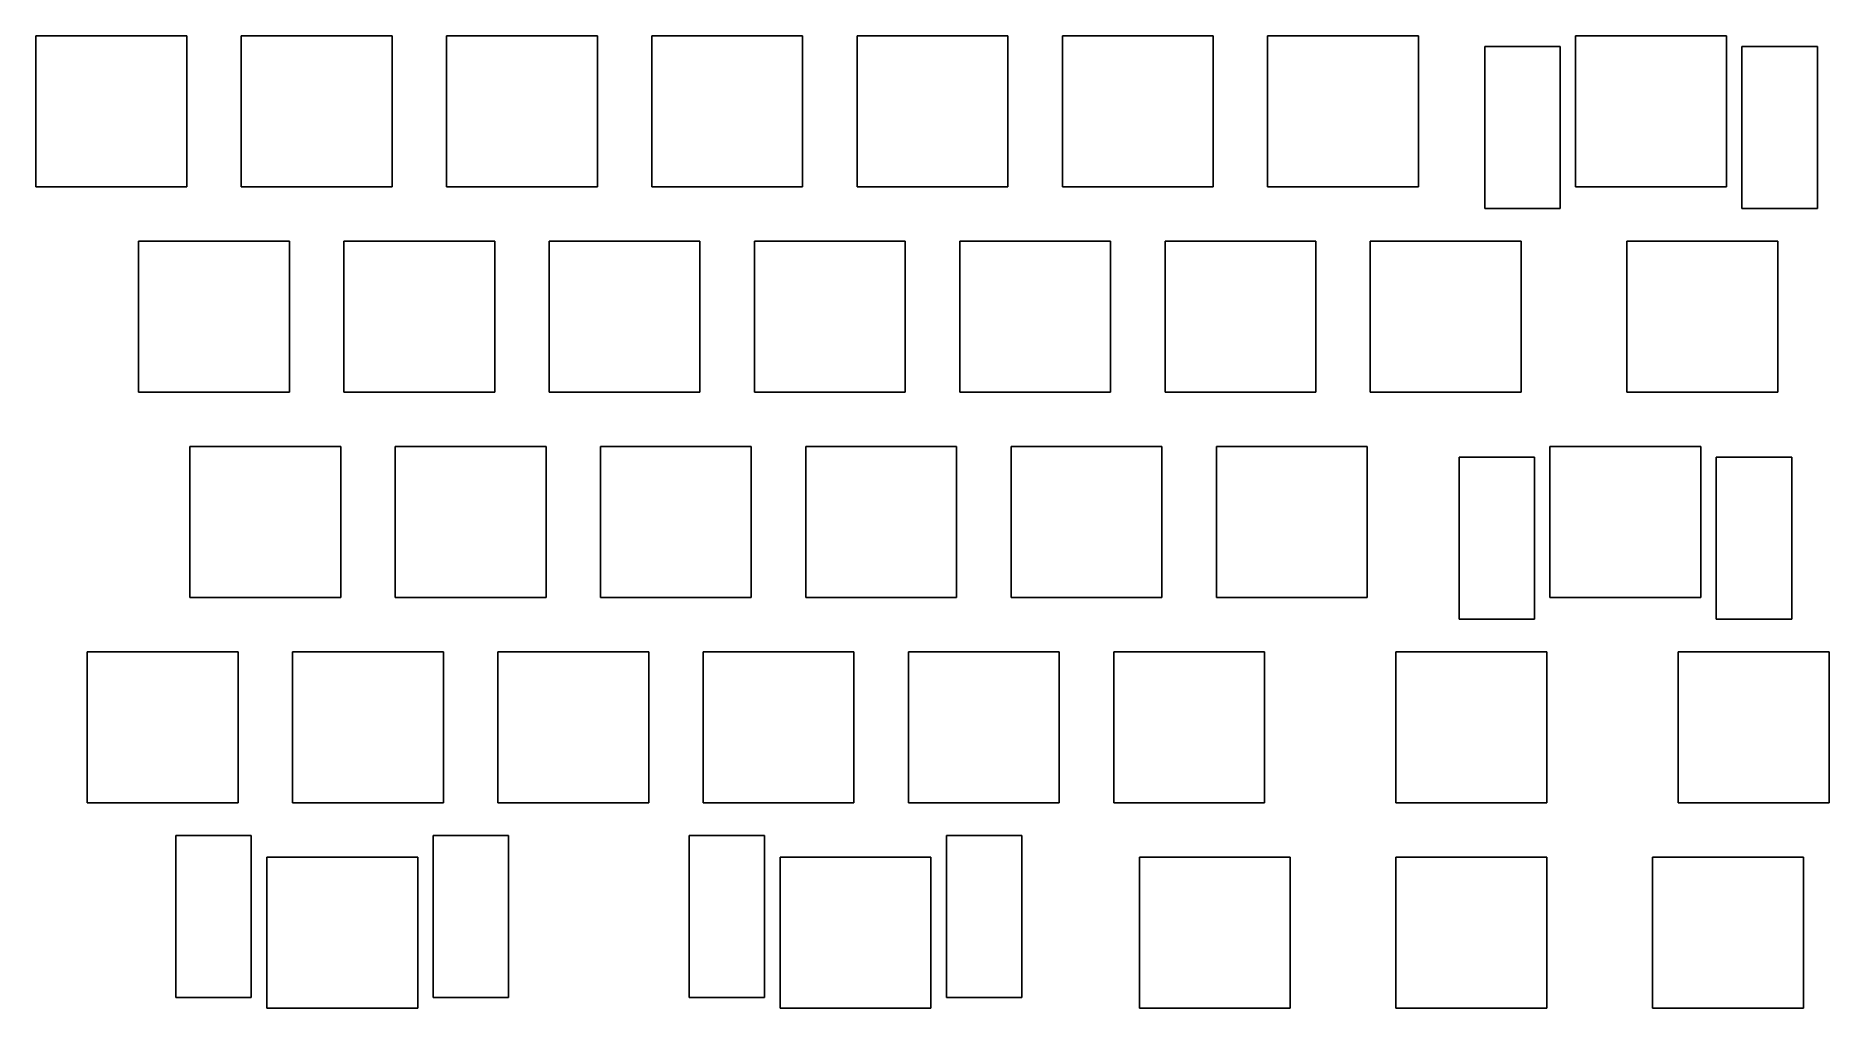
# Model space of a CAD drawing. Extents: x 0 to 166, y 0 to 90.
import ezdxf

# ---------------------------------------------------------------- set-up
doc = ezdxf.new("R2010")
doc.units = 0

msp = doc.modelspace()

# ---------------------------------------------------------------- linework, layer by layer
at = {"layer": 'Layer 1'}
for p, q in [((0.05, 90.25), (14.05, 90.25)), ((0.05, 76.25), (0.05, 90.25)), ((14.05, 90.25), (14.05, 76.25)), ((19.1, 90.25), (33.1, 90.25)), ((19.1, 76.25), (19.1, 90.25)), ((33.1, 90.25), (33.1, 76.25)), ((38.15, 90.25), (52.15, 90.25)), ((38.15, 76.25), (38.15, 90.25)), ((52.15, 90.25), (52.15, 76.25)), ((57.2, 90.25), (71.2, 90.25)), ((57.2, 76.25), (57.2, 90.25)), ((71.2, 90.25), (71.2, 76.25)), ((76.25, 90.25), (90.25, 90.25)), ((76.25, 76.25), (76.25, 90.25)), ((90.25, 90.25), (90.25, 76.25)), ((95.3, 90.25), (109.3, 90.25)), ((95.3, 76.25), (95.3, 90.25)), ((109.3, 90.25), (109.3, 76.25)), ((114.35, 90.25), (128.35, 90.25)), ((114.35, 76.25), (114.35, 90.25)), ((128.35, 90.25), (128.35, 76.25)), ((142.925, 90.25), (156.925, 90.25)), ((142.925, 76.25), (142.925, 90.25)), ((156.925, 90.25), (156.925, 76.25)), ((134.487, 89.25), (141.487, 89.25)), ((134.487, 74.25), (134.487, 89.25)), ((141.487, 89.25), (141.487, 74.25)), ((158.363, 89.25), (165.363, 89.25)), ((158.363, 74.25), (158.363, 89.25)), ((165.363, 89.25), (165.363, 74.25)), ((14.05, 76.25), (0.05, 76.25)), ((33.1, 76.25), (19.1, 76.25)), ((52.15, 76.25), (38.15, 76.25)), ((71.2, 76.25), (57.2, 76.25)), ((90.25, 76.25), (76.25, 76.25)), ((109.3, 76.25), (95.3, 76.25)), ((128.35, 76.25), (114.35, 76.25)), ((156.925, 76.25), (142.925, 76.25)), ((141.487, 74.25), (134.487, 74.25)), ((165.363, 74.25), (158.363, 74.25)), ((9.575, 71.2), (23.575, 71.2)), ((9.575, 57.2), (9.575, 71.2)), ((23.575, 71.2), (23.575, 57.2)), ((28.625, 71.2), (42.625, 71.2)), ((28.625, 57.2), (28.625, 71.2)), ((42.625, 71.2), (42.625, 57.2)), ((47.675, 71.2), (61.675, 71.2)), ((47.675, 57.2), (47.675, 71.2)), ((61.675, 71.2), (61.675, 57.2)), ((66.725, 71.2), (80.725, 71.2)), ((66.725, 57.2), (66.725, 71.2)), ((80.725, 71.2), (80.725, 57.2)), ((85.775, 71.2), (99.775, 71.2)), ((85.775, 57.2), (85.775, 71.2)), ((99.775, 71.2), (99.775, 57.2)), ((104.825, 71.2), (118.825, 71.2)), ((104.825, 57.2), (104.825, 71.2)), ((118.825, 71.2), (118.825, 57.2)), ((123.875, 71.2), (137.875, 71.2)), ((123.875, 57.2), (123.875, 71.2)), ((137.875, 71.2), (137.875, 57.2)), ((147.688, 71.2), (161.688, 71.2)), ((147.688, 57.2), (147.688, 71.2)), ((161.688, 71.2), (161.688, 57.2)), ((23.575, 57.2), (9.575, 57.2)), ((42.625, 57.2), (28.625, 57.2)), ((61.675, 57.2), (47.675, 57.2)), ((80.725, 57.2), (66.725, 57.2)), ((99.775, 57.2), (85.775, 57.2)), ((118.825, 57.2), (104.825, 57.2)), ((137.875, 57.2), (123.875, 57.2)), ((161.688, 57.2), (147.688, 57.2)), ((14.338, 52.15), (28.338, 52.15)), ((14.338, 38.15), (14.338, 52.15)), ((28.338, 52.15), (28.338, 38.15)), ((33.388, 52.15), (47.388, 52.15)), ((33.388, 38.15), (33.388, 52.15)), ((47.388, 52.15), (47.388, 38.15)), ((52.438, 52.15), (66.438, 52.15)), ((52.438, 38.15), (52.438, 52.15)), ((66.438, 52.15), (66.438, 38.15)), ((71.488, 52.15), (85.488, 52.15)), ((71.488, 38.15), (71.488, 52.15)), ((85.488, 52.15), (85.488, 38.15)), ((90.538, 52.15), (104.538, 52.15)), ((90.538, 38.15), (90.538, 52.15)), ((104.538, 52.15), (104.538, 38.15)), ((109.588, 52.15), (123.588, 52.15)), ((109.588, 38.15), (109.588, 52.15)), ((123.588, 52.15), (123.588, 38.15)), ((140.544, 52.15), (154.544, 52.15)), ((140.544, 38.15), (140.544, 52.15)), ((154.544, 52.15), (154.544, 38.15)), ((132.106, 51.15), (139.106, 51.15)), ((132.106, 36.15), (132.106, 51.15)), ((139.106, 51.15), (139.106, 36.15)), ((155.982, 51.15), (162.982, 51.15)), ((155.982, 36.15), (155.982, 51.15)), ((162.982, 51.15), (162.982, 36.15)), ((28.338, 38.15), (14.338, 38.15)), ((47.388, 38.15), (33.388, 38.15)), ((66.438, 38.15), (52.438, 38.15)), ((85.488, 38.15), (71.488, 38.15)), ((104.538, 38.15), (90.538, 38.15)), ((123.588, 38.15), (109.588, 38.15)), ((154.544, 38.15), (140.544, 38.15)), ((139.106, 36.15), (132.106, 36.15)), ((162.982, 36.15), (155.982, 36.15)), ((4.813, 33.1), (18.813, 33.1)), ((4.813, 19.1), (4.813, 33.1)), ((18.813, 33.1), (18.813, 19.1)), ((23.863, 33.1), (37.863, 33.1)), ((23.863, 19.1), (23.863, 33.1)), ((37.863, 33.1), (37.863, 19.1)), ((42.913, 33.1), (56.913, 33.1)), ((42.913, 19.1), (42.913, 33.1)), ((56.913, 33.1), (56.913, 19.1)), ((61.963, 33.1), (75.963, 33.1)), ((61.963, 19.1), (61.963, 33.1)), ((75.963, 33.1), (75.963, 19.1)), ((81.013, 33.1), (95.013, 33.1)), ((81.013, 19.1), (81.013, 33.1)), ((95.013, 33.1), (95.013, 19.1)), ((100.063, 33.1), (114.063, 33.1)), ((100.063, 19.1), (100.063, 33.1)), ((114.063, 33.1), (114.063, 19.1)), ((126.256, 33.1), (140.256, 33.1)), ((126.256, 19.1), (126.256, 33.1)), ((140.256, 33.1), (140.256, 19.1)), ((152.45, 33.1), (166.45, 33.1)), ((152.45, 19.1), (152.45, 33.1)), ((166.45, 33.1), (166.45, 19.1)), ((18.813, 19.1), (4.813, 19.1)), ((37.863, 19.1), (23.863, 19.1)), ((56.913, 19.1), (42.913, 19.1)), ((75.963, 19.1), (61.963, 19.1)), ((95.013, 19.1), (81.013, 19.1)), ((114.063, 19.1), (100.063, 19.1)), ((140.256, 19.1), (126.256, 19.1)), ((166.45, 19.1), (152.45, 19.1)), ((13.043, 1.05), (13.043, 16.05)), ((13.043, 16.05), (20.043, 16.05)), ((20.043, 16.05), (20.043, 1.05)), ((36.919, 1.05), (36.919, 16.05)), ((36.919, 16.05), (43.919, 16.05)), ((43.919, 16.05), (43.919, 1.05)), ((60.668, 1.05), (60.668, 16.05)), ((60.668, 16.05), (67.668, 16.05)), ((67.668, 16.05), (67.668, 1.05)), ((84.544, 1.05), (84.544, 16.05)), ((84.544, 16.05), (91.544, 16.05)), ((91.544, 16.05), (91.544, 1.05)), ((21.481, 14.05), (35.481, 14.05)), ((21.481, 0.05), (21.481, 14.05)), ((35.481, 14.05), (35.481, 0.05)), ((69.106, 14.05), (83.106, 14.05)), ((69.106, 0.05), (69.106, 14.05)), ((83.106, 14.05), (83.106, 0.05)), ((102.444, 14.05), (116.444, 14.05)), ((102.444, 0.05), (102.444, 14.05)), ((116.444, 14.05), (116.444, 0.05)), ((126.256, 14.05), (140.256, 14.05)), ((126.256, 0.05), (126.256, 14.05)), ((140.256, 14.05), (140.256, 0.05)), ((150.069, 14.05), (164.069, 14.05)), ((150.069, 0.05), (150.069, 14.05)), ((164.069, 14.05), (164.069, 0.05)), ((20.043, 1.05), (13.043, 1.05)), ((35.481, 0.05), (21.481, 0.05)), ((43.919, 1.05), (36.919, 1.05)), ((67.668, 1.05), (60.668, 1.05)), ((83.106, 0.05), (69.106, 0.05)), ((91.544, 1.05), (84.544, 1.05)), ((116.444, 0.05), (102.444, 0.05)), ((140.256, 0.05), (126.256, 0.05)), ((164.069, 0.05), (150.069, 0.05))]:
    msp.add_line(p, q, dxfattribs=at)

doc.saveas('drawing.dxf')
